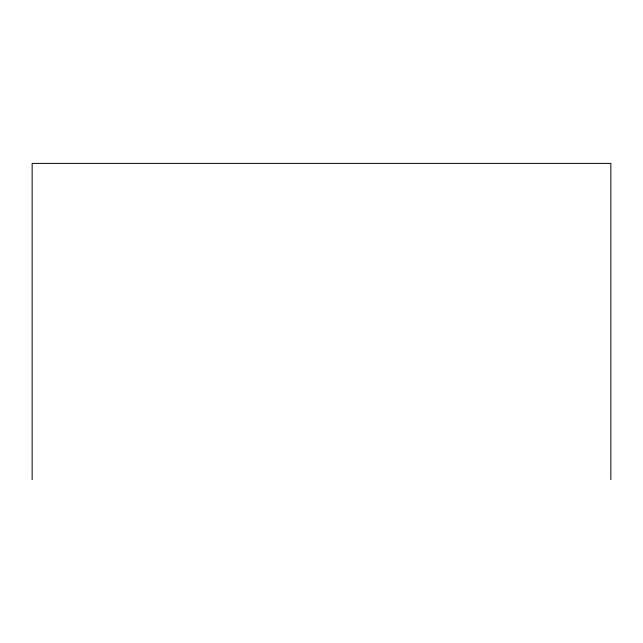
<?xml version="1.0" encoding="UTF-8"?>
<svg xmlns="http://www.w3.org/2000/svg" width="643" height="643" viewBox="0 0 643 643"><rect width="100%" height="100%" fill="white"/><g stroke="black" fill="none" stroke-linecap="round" stroke-linejoin="round"><path stroke-width="0.96" d="M610.85 479.606L610.85 163.394L32.15 163.394L32.15 479.606"/></g></svg>
